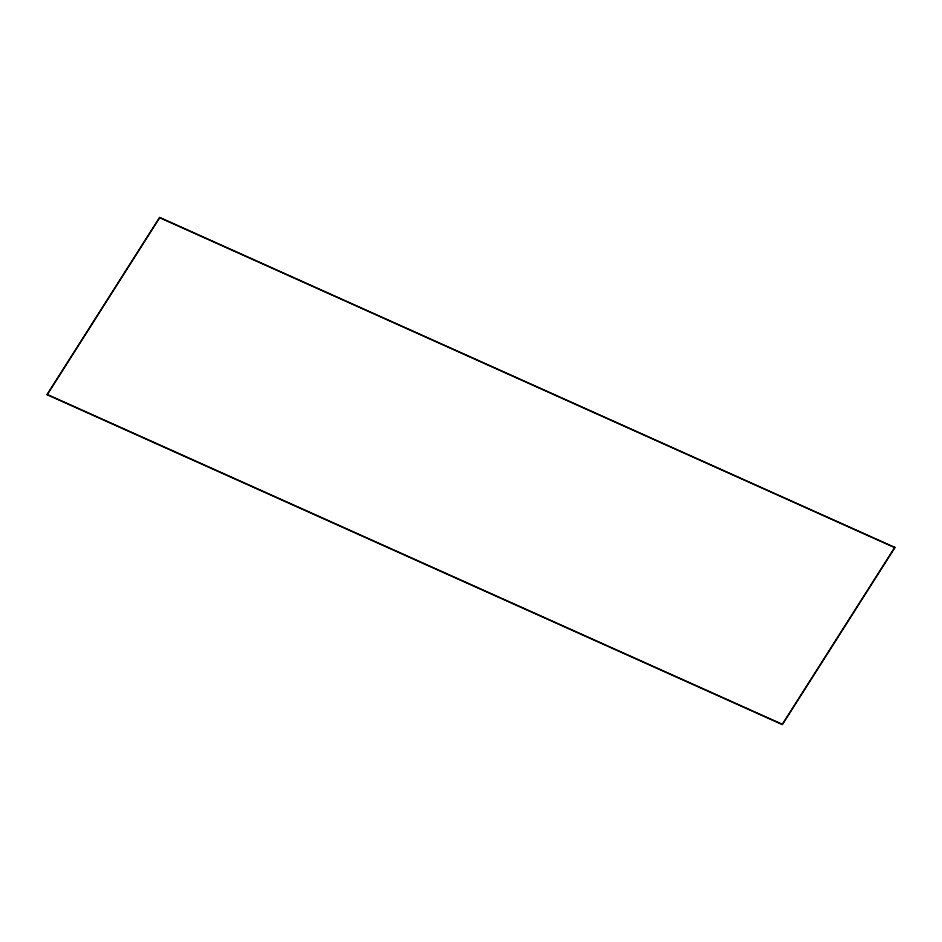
<?xml version="1.0" encoding="UTF-8"?>
<svg xmlns="http://www.w3.org/2000/svg" width="942" height="942" viewBox="0 0 942 942"><rect width="100%" height="100%" fill="white"/><g stroke="black" fill="none" stroke-linecap="round" stroke-linejoin="round"><path stroke-width="1.41" d="M47.1 394.674L159.716 217.472L894.853 547.549L782.284 724.528L47.1 394.674L159.716 217.472M782.284 724.528L894.9 547.326M159.669 217.684L894.853 547.549M47.147 394.451L782.331 724.316"/></g></svg>
